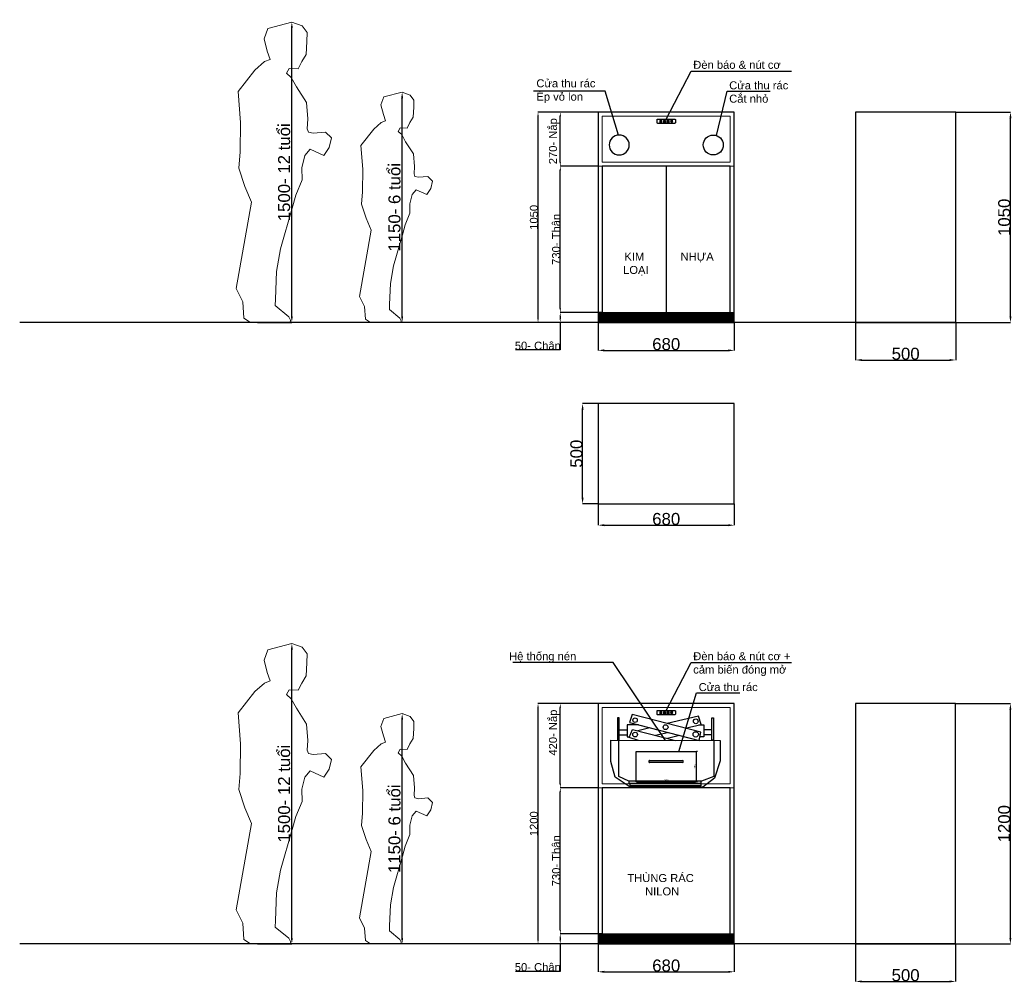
# Model space of a CAD drawing. Header units: inches. Extents: x -925 to 4032, y 3284 to 12268.
# Drawn here: x -925 to 4032, y 7457 to 12268 of the extents above; entities that cross this region are included whole.
import ezdxf

# ---------------------------------------------------------------- set-up
doc = ezdxf.new("R2010")
doc.units = ezdxf.units.IN
doc.header["$LTSCALE"] = 10
doc.header["$MEASUREMENT"] = 0
doc.layers.get('Defpoints').update_dxf_attribs({"color": 55})
for name, color, linetype, lineweight in [('0-NETTHAY', 4, 'Continuous', 9), ('hatch', 250, 'Continuous', 0), ('VN-EQUIPMENT', 251, 'Continuous', 13)]:
    doc.layers.add(name, color=color, linetype=linetype, lineweight=lineweight)
for name, color, linetype in [('0TD-TEXT', 7, 'Continuous'), ('CADdetails-1-FINE', 1, 'Continuous'), ('CADdetails-11-VERYFINE', 11, 'Continuous'), ('CADdetails-250-254-GREY', 252, 'Continuous'), ('CADdetails-9-EXTRAFINE', 9, 'Continuous')]:
    doc.layers.add(name, color=color, linetype=linetype)
doc.styles.add('DIMENSION', font='arial.ttf', dxfattribs={"oblique": 5})
doc.styles.get("Standard").update_dxf_attribs({"font": 'arial.ttf'})
doc.dimstyles.new('DIES STANDARD', dxfattribs={"dimscale": 2, "dimtxt": 4.5, "dimasz": 1.5, "dimexe": 1, "dimexo": 3, "dimgap": 1, "dimtad": 1, "dimdec": 0, "dimdsep": 46, "dimtxsty": 'DIMENSION', "dimcen": 0.09, "dimclrd": 32, "dimclre": 32, "dimclrt": 7, "dimadec": 0, "dimazin": 0, "dimtfac": 1, "dimtdec": 0, "dimtix": 1, "dimtmove": 2, "dimatfit": 3, "dimfxl": 1, "dimtolj": 1, "dimtzin": 0, "dimlwd": -1, "dimlwe": -1, "dimarcsym": 0})
doc.dimstyles.get("Standard").update_dxf_attribs({"dimscale": 3, "dimtxt": 20, "dimasz": 10, "dimexe": 0.18, "dimexo": 0.0625, "dimgap": 0.09, "dimtad": 1, "dimtoh": 1, "dimdec": 0, "dimzin": 0, "dimdsep": 46, "dimtxsty": 'Standard', "dimcen": 0.09, "dimadec": 0, "dimazin": 0, "dimtfac": 1, "dimtdec": 0, "dimtofl": 0, "dimtmove": 0, "dimatfit": 3, "dimfxl": 1, "dimtolj": 1, "dimtzin": 0, "dimarcsym": 0})

# ---------------------------------------------------------------- blocks, each defined once
blk = doc.blocks.new('*D17')
at = {"color": 0, "lineweight": -2, "transparency": 16777216}
for p, q in [((1964.1, 7653), (1964.1, 7513.2)), ((2644.1, 7653), (2644.1, 7513.2)), ((1994.1, 7513.8), (2614.1, 7513.8))]:
    blk.add_line(p, q, dxfattribs=at)
at = {"color": 0, "transparency": 16777216}
for points in [[(1994.1, 7518.8), (1994.1, 7508.8), (1964.1, 7513.8)], [(2614.1, 7518.8), (2614.1, 7508.8), (2644.1, 7513.8)]]:
    blk.add_solid(points, dxfattribs=at)
at = {"layer": 'Defpoints', "color": 0, "transparency": 16777216}
for p in [(1964.1, 7653.2), (2644.1, 7653.2), (2644.1, 7513.8)]:
    blk.add_point(p, dxfattribs=at)
at = {"color": 0, "transparency": 16777216, "insert": (2304.1, 7544.7), "char_height": 60, "attachment_point": 5}
blk.add_mtext('\\A1;680', dxfattribs=at)
blk = doc.blocks.new('*D18')
at = {"color": 0, "lineweight": -2, "transparency": 16777216}
for p, q in [((1964, 8853.2), (1663.3, 8853.2)), ((1663.7, 7673.2), (1663.7, 8833.2)), ((1964, 7653.2), (1663.3, 7653.2))]:
    blk.add_line(p, q, dxfattribs=at)
at = {"color": 0, "transparency": 16777216}
for points in [[(1660.3, 8833.2), (1667, 8833.2), (1663.7, 8853.2)], [(1660.3, 7673.2), (1667, 7673.2), (1663.7, 7653.2)]]:
    blk.add_solid(points, dxfattribs=at)
at = {"layer": 'Defpoints', "color": 0, "transparency": 16777216}
for p in [(1663.7, 8853.2), (1964.1, 8853.2), (1964.1, 7653.2)]:
    blk.add_point(p, dxfattribs=at)
at = {"color": 0, "transparency": 16777216, "insert": (1643.1, 8253.2), "char_height": 40, "attachment_point": 5, "rotation": 90}
blk.add_mtext('\\A1;1200', dxfattribs=at)
blk = doc.blocks.new('*D19')
at = {"color": 0, "lineweight": -2, "transparency": 16777216}
for p, q in [((1984, 7703.2), (1774.3, 7703.2)), ((1774.6, 7683.2), (1774.6, 7673.2)), ((1964, 7653.2), (1774.3, 7653.2)), ((1774.6, 7653.2), (1774.6, 7516)), ((1774.6, 7516), (1550.7, 7516))]:
    blk.add_line(p, q, dxfattribs=at)
at = {"color": 0, "transparency": 16777216}
for points in [[(1771.3, 7683.2), (1778, 7683.2), (1774.6, 7703.2)], [(1771.3, 7673.2), (1778, 7673.2), (1774.6, 7653.2)]]:
    blk.add_solid(points, dxfattribs=at)
at = {"layer": 'Defpoints', "color": 0, "transparency": 16777216}
for p in [(1774.6, 7703.2), (1984.1, 7703.2), (1964.1, 7653.2)]:
    blk.add_point(p, dxfattribs=at)
at = {"color": 0, "transparency": 16777216, "insert": (1662.6, 7536.9), "char_height": 40, "attachment_point": 5}
blk.add_mtext('\\A1;50- Chân', dxfattribs=at)
blk = doc.blocks.new('*D15')
at = {"color": 0, "lineweight": -2, "transparency": 16777216}
for p, q in [((1964, 8433.2), (1774.6, 8433.2)), ((1775, 7723.2), (1775, 8413.2)), ((1964, 7703.2), (1774.6, 7703.2))]:
    blk.add_line(p, q, dxfattribs=at)
at = {"color": 0, "transparency": 16777216}
for points in [[(1771.6, 8413.2), (1778.3, 8413.2), (1775, 8433.2)], [(1771.6, 7723.2), (1778.3, 7723.2), (1775, 7703.2)]]:
    blk.add_solid(points, dxfattribs=at)
at = {"layer": 'Defpoints', "color": 0, "transparency": 16777216}
for p in [(1775, 8433.2), (1964.1, 8433.2), (1964.1, 7703.2)]:
    blk.add_point(p, dxfattribs=at)
at = {"color": 0, "transparency": 16777216, "insert": (1754.3, 8068.2), "char_height": 40, "attachment_point": 5, "rotation": 90}
blk.add_mtext('\\A1;730- Thân', dxfattribs=at)
blk = doc.blocks.new('*D16')
at = {"color": 0, "lineweight": -2, "transparency": 16777216}
for p, q in [((1964, 8853.2), (1774.6, 8853.2)), ((1775, 8453.2), (1775, 8833.2)), ((1964, 8433.2), (1774.6, 8433.2))]:
    blk.add_line(p, q, dxfattribs=at)
at = {"color": 0, "transparency": 16777216}
for points in [[(1771.6, 8833.2), (1778.3, 8833.2), (1775, 8853.2)], [(1771.6, 8453.2), (1778.3, 8453.2), (1775, 8433.2)]]:
    blk.add_solid(points, dxfattribs=at)
at = {"layer": 'Defpoints', "color": 0, "transparency": 16777216}
for p in [(1775, 8853.2), (1964.1, 8853.2), (1964.1, 8433.2)]:
    blk.add_point(p, dxfattribs=at)
at = {"color": 0, "transparency": 16777216, "insert": (1744.3, 8708.2), "char_height": 40, "attachment_point": 5, "rotation": 90}
blk.add_mtext('\\A1;420- Nắp', dxfattribs=at)
blk = doc.blocks.new('*D14')
at = {"color": 32, "transparency": 16777216}
for p, q in [((2453.9, 8610.2), (2453.9, 8466.2)), ((2459.9, 8613.2), (2455.9, 8613.2)), ((2459.9, 8463.2), (2455.9, 8463.2))]:
    blk.add_line(p, q, dxfattribs=at)
for points in [[(2453.4, 8610.2), (2454.4, 8610.2), (2453.9, 8613.2)], [(2453.4, 8466.2), (2454.4, 8466.2), (2453.9, 8463.2)]]:
    blk.add_solid(points, dxfattribs=at)
at = {"layer": 'Defpoints', "color": 0, "transparency": 16777216}
for p in [(2453.9, 8613.2), (2453.9, 8463.2), (2453.9, 8463.2)]:
    blk.add_point(p, dxfattribs=at)
at = {"color": 7, "transparency": 16777216, "insert": (2447.3, 8538.2), "char_height": 9, "attachment_point": 5, "rotation": 90, "style": 'DIMENSION'}
blk.add_mtext('\\A1;150', dxfattribs=at)
blk = doc.blocks.new('*D20')
at = {"color": 32, "transparency": 16777216}
for p, q in [((2154.3, 8469.2), (2154.3, 8465.2)), ((2157.3, 8463.2), (2450.9, 8463.2)), ((2453.9, 8469.2), (2453.9, 8465.2))]:
    blk.add_line(p, q, dxfattribs=at)
for points in [[(2157.3, 8463.7), (2157.3, 8462.7), (2154.3, 8463.2)], [(2450.9, 8463.7), (2450.9, 8462.7), (2453.9, 8463.2)]]:
    blk.add_solid(points, dxfattribs=at)
at = {"layer": 'Defpoints', "color": 0, "transparency": 16777216}
for p in [(2154.3, 8463.2), (2453.9, 8463.2), (2453.9, 8463.2)]:
    blk.add_point(p, dxfattribs=at)
at = {"color": 7, "transparency": 16777216, "insert": (2304.1, 8469.8), "char_height": 9, "attachment_point": 5, "style": 'DIMENSION'}
blk.add_mtext('\\A1;300', dxfattribs=at)
blk = doc.blocks.new('A$C3B3C450E')
at = {"layer": 'CADdetails-1-FINE'}
for points in [[(54.6, 465.3), (42.7, 465.3), (42.7, 317), (54.6, 317)], [(586.6, 314.6), (597.7, 369.3), (141.3, 488), (123.2, 433.4)], [(672.1, 465.3), (684.1, 465.3), (684.1, 317), (672.1, 317)], [(726.7, 314.1), (726.7, 178.9), (689.3, 63.4), (613.1, 4), (128.1, 4), (28.5, 70), (0, 174.2), (0, 315.5)]]:
    blk.add_lwpolyline(points, close=True, dxfattribs=at)
for points in [[(494.3, 396.2), (600.3, 421.5), (582.6, 477.1), (375.5, 427.1)], [(183.2, 418), (107.6, 418), (107.6, 338.6), (123.5, 338.6)], [(258.2, 398.8), (178.4, 379.5)], [(585.7, 418), (619.2, 418), (619.2, 338.6), (591.5, 338.6)], [(54.6, 385.7), (107.6, 385.7)], [(54.6, 351.2), (107.6, 351.2)], [(182.8, 315.2), (121.8, 334.2), (143.9, 388.4), (429.4, 314.7)], [(296.6, 349), (377.3, 368.2)], [(456.3, 348), (375.8, 328.5)], [(672.1, 385.7), (619.2, 385.7)], [(672.1, 351.2), (619.2, 351.2)], [(684.7, 314.2), (684.7, 73.5), (603.3, 43.2), (119.8, 43.2), (52.5, 73.5), (52.9, 315.4)], [(119.8, 43.2), (119.8, 29.3), (602, 29.3), (602, 43.2)], [(599.2, 29.3), (599.2, 11.9), (128.6, 11.9), (128.6, 29.3)]]:
    blk.add_lwpolyline(points, dxfattribs=at)
for centre, radius in [((161.1, 449.5), 14.6), ((364, 403.1), 16.2), ((565, 442.2), 16.1), ((161.1, 353.7), 15.6), ((564.4, 355.2), 17.7)]:
    blk.add_circle(centre, radius, dxfattribs=at)
at = {"layer": 'CADdetails-250-254-GREY'}
blk.add_line((628.2, 0), (88.3, 0), dxfattribs=at)
blk = doc.blocks.new('*D24')
at = {"color": 0, "lineweight": -2, "transparency": 16777216}
for p, q in [((3249.8, 7653), (3249.8, 7465.1)), ((3749.8, 7653), (3749.8, 7465.1)), ((3279.8, 7465.7), (3719.8, 7465.7))]:
    blk.add_line(p, q, dxfattribs=at)
at = {"color": 0, "transparency": 16777216}
for points in [[(3279.8, 7470.7), (3279.8, 7460.7), (3249.8, 7465.7)], [(3719.8, 7470.7), (3719.8, 7460.7), (3749.8, 7465.7)]]:
    blk.add_solid(points, dxfattribs=at)
at = {"layer": 'Defpoints', "color": 0, "transparency": 16777216}
for p in [(3249.8, 7653.2), (3749.8, 7653.2), (3749.8, 7465.7)]:
    blk.add_point(p, dxfattribs=at)
at = {"color": 0, "transparency": 16777216, "insert": (3499.8, 7496.6), "char_height": 60, "attachment_point": 5}
blk.add_mtext('\\A1;500', dxfattribs=at)
blk = doc.blocks.new('*D25')
at = {"color": 0, "lineweight": -2, "transparency": 16777216}
for p, q in [((3749.9, 8853.2), (4023.8, 8853.2)), ((4023.3, 7683.2), (4023.3, 8823.2)), ((3749.9, 7653.2), (4023.8, 7653.2))]:
    blk.add_line(p, q, dxfattribs=at)
at = {"color": 0, "transparency": 16777216}
for points in [[(4018.3, 8823.2), (4028.3, 8823.2), (4023.3, 8853.2)], [(4018.3, 7683.2), (4028.3, 7683.2), (4023.3, 7653.2)]]:
    blk.add_solid(points, dxfattribs=at)
at = {"layer": 'Defpoints', "color": 0, "transparency": 16777216}
for p in [(3749.8, 8853.2), (4023.3, 8853.2), (3749.8, 7653.2)]:
    blk.add_point(p, dxfattribs=at)
at = {"color": 0, "transparency": 16777216, "insert": (3992.4, 8253.2), "char_height": 60, "attachment_point": 5, "rotation": 90}
blk.add_mtext('\\A1;1200', dxfattribs=at)
blk = doc.blocks.new('PEOPLE')
at = {"layer": 'VN-EQUIPMENT', "linetype": 'Continuous'}
for p, q in [((24.8, 1707.1), (162.9, 1749.5)), ((162.9, 1749.5), (223.1, 1730.7)), ((223.1, 1730.7), (254.9, 1692.9)), ((7.1, 1645.7), (24.8, 1707.1)), ((254.9, 1692.9), (254.9, 1641)), ((28.3, 1574.9), (7.1, 1645.7)), ((254.9, 1641), (254.9, 1565.4)), ((46, 1527.7), (28.3, 1574.9)), ((254.9, 1565.4), (230.1, 1522.9)), ((-38.9, 1461.6), (14.2, 1513.5)), ((14.2, 1513.5), (46, 1527.7)), ((230.1, 1522.9), (212.4, 1480.5)), ((-131, 1334.1), (-38.9, 1461.6)), ((159.3, 1480.5), (145.2, 1452.1)), ((145.2, 1452.1), (173.5, 1428.5)), ((212.4, 1480.5), (159.3, 1480.5)), ((173.5, 1428.5), (205.4, 1376.6)), ((-109.8, 1154.7), (-131, 1334.1)), ((205.4, 1376.6), (269.1, 1286.9)), ((269.1, 1286.9), (279.7, 1192.5)), ((-102.7, 984.8), (-109.8, 1154.7)), ((279.7, 1192.5), (279.7, 1135.8)), ((279.7, 1135.8), (286.8, 1116.9)), ((286.8, 1116.9), (315.1, 1112.2)), ((315.1, 1112.2), (385.9, 1121.7)), ((385.9, 1121.7), (421.3, 1088.6)), ((421.3, 1088.6), (410.7, 1032)), ((-106.2, 890.3), (-102.7, 984.8)), ((272.6, 980), (258.5, 909.2)), ((301, 1017.8), (272.6, 980)), ((382.4, 984.8), (301, 1017.8)), ((410.7, 1032), (382.4, 984.8)), ((-67.3, 786.5), (-106.2, 890.3)), ((258.5, 909.2), (262, 838.4)), ((262, 838.4), (230.1, 748.7)), ((-24.8, 696.8), (-67.3, 786.5)), ((230.1, 748.7), (212.4, 673.2)), ((-92.1, 193.6), (-24.8, 696.8)), ((212.4, 673.2), (155.8, 434.3)), ((155.8, 434.3), (138.1, 302.1)), ((138.1, 302.1), (138.1, 141.6)), ((-49.6, 118), (-92.1, 193.6)), ((-38.9, 23.6), (-49.6, 118)), ((138.1, 141.6), (138.1, 103.9)), ((138.1, 103.9), (219.5, 42.5)), ((0, 0), (-38.9, 23.6)), ((230.1, 9.4), (0, 0)), ((219.5, 42.5), (230.1, 23.6)), ((230.1, 23.6), (230.1, 9.4))]:
    blk.add_line(p, q, dxfattribs=at)
blk = doc.blocks.new('*D26')
at = {"color": 0, "lineweight": -2, "transparency": 16777216}
for p, q in [((985.2, 8803.2), (985.6, 8803.2)), ((985, 7683.2), (985, 8773.2)), ((2396.3, 7653.2), (984.5, 7653.2))]:
    blk.add_line(p, q, dxfattribs=at)
at = {"color": 0, "transparency": 16777216}
for points in [[(980, 8773.2), (990, 8773.2), (985, 8803.2)], [(980, 7683.2), (990, 7683.2), (985, 7653.2)]]:
    blk.add_solid(points, dxfattribs=at)
at = {"layer": 'Defpoints', "color": 0, "transparency": 16777216}
for p in [(985, 8803.2), (985, 8803.2), (2396.5, 7653.2)]:
    blk.add_point(p, dxfattribs=at)
at = {"color": 0, "transparency": 16777216, "insert": (946.7, 8228.2), "char_height": 60, "attachment_point": 5, "rotation": 90}
blk.add_mtext('\\A1;1150- 6 tuổi', dxfattribs=at)
blk = doc.blocks.new('*D27')
at = {"color": 0, "lineweight": -2, "transparency": 16777216}
for p, q in [((433.9, 7683.2), (433.9, 9123.2)), ((434.1, 9153.2), (434.4, 9153.2)), ((262.2, 7653.2), (434.4, 7653.2))]:
    blk.add_line(p, q, dxfattribs=at)
at = {"color": 0, "transparency": 16777216}
for points in [[(428.9, 9123.2), (438.9, 9123.2), (433.9, 9153.2)], [(428.9, 7683.2), (438.9, 7683.2), (433.9, 7653.2)]]:
    blk.add_solid(points, dxfattribs=at)
at = {"layer": 'Defpoints', "color": 0, "transparency": 16777216}
for p in [(433.9, 9153.2), (433.9, 9153.2), (262, 7653.2)]:
    blk.add_point(p, dxfattribs=at)
at = {"color": 0, "transparency": 16777216, "insert": (395.5, 8403.2), "char_height": 60, "attachment_point": 5, "rotation": 90}
blk.add_mtext('\\A1;1500- 12 tuổi', dxfattribs=at)
blk = doc.blocks.new('*D31')
at = {"color": 0, "lineweight": -2, "transparency": 16777216}
for p, q in [((1963.9, 10351), (1885.8, 10351)), ((1886.3, 9881), (1886.3, 10321)), ((1963.9, 9851), (1885.8, 9851))]:
    blk.add_line(p, q, dxfattribs=at)
at = {"color": 0, "transparency": 16777216}
for points in [[(1881.3, 10321), (1891.3, 10321), (1886.3, 10351)], [(1881.3, 9881), (1891.3, 9881), (1886.3, 9851)]]:
    blk.add_solid(points, dxfattribs=at)
at = {"layer": 'Defpoints', "color": 0, "transparency": 16777216}
for p in [(1886.3, 10351), (1964.1, 10351), (1964.1, 9851)]:
    blk.add_point(p, dxfattribs=at)
at = {"color": 0, "transparency": 16777216, "insert": (1855.4, 10101), "char_height": 60, "attachment_point": 5, "rotation": 90}
blk.add_mtext('\\A1;500', dxfattribs=at)
blk = doc.blocks.new('*D32')
at = {"color": 0, "lineweight": -2, "transparency": 16777216}
for p, q in [((1964.1, 9850.8), (1964.1, 9743.4)), ((2644.1, 9850.8), (2644.1, 9743.4)), ((1994.1, 9743.9), (2614.1, 9743.9))]:
    blk.add_line(p, q, dxfattribs=at)
at = {"color": 0, "transparency": 16777216}
for points in [[(1994.1, 9748.9), (1994.1, 9738.9), (1964.1, 9743.9)], [(2614.1, 9748.9), (2614.1, 9738.9), (2644.1, 9743.9)]]:
    blk.add_solid(points, dxfattribs=at)
at = {"layer": 'Defpoints', "color": 0, "transparency": 16777216}
for p in [(1964.1, 9851), (2644.1, 9851), (2644.1, 9743.9)]:
    blk.add_point(p, dxfattribs=at)
at = {"color": 0, "transparency": 16777216, "insert": (2304.1, 9774.8), "char_height": 60, "attachment_point": 5}
blk.add_mtext('\\A1;680', dxfattribs=at)
blk = doc.blocks.new('*D30')
at = {"color": 0, "lineweight": -2, "transparency": 16777216}
for p, q in [((1964.1, 10756.2), (1964.1, 10616.4)), ((2644.1, 10756.2), (2644.1, 10616.4)), ((1994.1, 10617), (2614.1, 10617))]:
    blk.add_line(p, q, dxfattribs=at)
at = {"color": 0, "transparency": 16777216}
for points in [[(1994.1, 10622), (1994.1, 10612), (1964.1, 10617)], [(2614.1, 10622), (2614.1, 10612), (2644.1, 10617)]]:
    blk.add_solid(points, dxfattribs=at)
at = {"layer": 'Defpoints', "color": 0, "transparency": 16777216}
for p in [(1964.1, 10756.4), (2644.1, 10756.4), (2644.1, 10617)]:
    blk.add_point(p, dxfattribs=at)
at = {"color": 0, "transparency": 16777216, "insert": (2304.1, 10647.9), "char_height": 60, "attachment_point": 5}
blk.add_mtext('\\A1;680', dxfattribs=at)
blk = doc.blocks.new('*D33')
at = {"color": 0, "lineweight": -2, "transparency": 16777216}
for p, q in [((1964, 11806.4), (1663.3, 11806.4)), ((1663.7, 10776.4), (1663.7, 11786.4)), ((1964, 10756.4), (1663.3, 10756.4))]:
    blk.add_line(p, q, dxfattribs=at)
at = {"color": 0, "transparency": 16777216}
for points in [[(1660.3, 11786.4), (1667, 11786.4), (1663.7, 11806.4)], [(1660.3, 10776.4), (1667, 10776.4), (1663.7, 10756.4)]]:
    blk.add_solid(points, dxfattribs=at)
at = {"layer": 'Defpoints', "color": 0, "transparency": 16777216}
for p in [(1663.7, 11806.4), (1964.1, 11806.4), (1964.1, 10756.4)]:
    blk.add_point(p, dxfattribs=at)
at = {"color": 0, "transparency": 16777216, "insert": (1643.1, 11281.4), "char_height": 40, "attachment_point": 5, "rotation": 90}
blk.add_mtext('\\A1;1050', dxfattribs=at)
blk = doc.blocks.new('*D34')
at = {"color": 0, "lineweight": -2, "transparency": 16777216}
for p, q in [((985.2, 11906.4), (985.6, 11906.4)), ((985, 10786.4), (985, 11876.4)), ((2396.3, 10756.4), (984.5, 10756.4))]:
    blk.add_line(p, q, dxfattribs=at)
at = {"color": 0, "transparency": 16777216}
for points in [[(980, 11876.4), (990, 11876.4), (985, 11906.4)], [(980, 10786.4), (990, 10786.4), (985, 10756.4)]]:
    blk.add_solid(points, dxfattribs=at)
at = {"layer": 'Defpoints', "color": 0, "transparency": 16777216}
for p in [(985, 11906.4), (985, 11906.4), (2396.5, 10756.4)]:
    blk.add_point(p, dxfattribs=at)
at = {"color": 0, "transparency": 16777216, "insert": (946.7, 11331.4), "char_height": 60, "attachment_point": 5, "rotation": 90}
blk.add_mtext('\\A1;1150- 6 tuổi', dxfattribs=at)
blk = doc.blocks.new('*D35')
at = {"color": 0, "lineweight": -2, "transparency": 16777216}
for p, q in [((1984, 10806.4), (1774.3, 10806.4)), ((1774.6, 10786.4), (1774.6, 10776.4)), ((1964, 10756.4), (1774.3, 10756.4)), ((1774.6, 10756.4), (1774.6, 10619.2)), ((1774.6, 10619.2), (1550.7, 10619.2))]:
    blk.add_line(p, q, dxfattribs=at)
at = {"color": 0, "transparency": 16777216}
for points in [[(1771.3, 10786.4), (1778, 10786.4), (1774.6, 10806.4)], [(1771.3, 10776.4), (1778, 10776.4), (1774.6, 10756.4)]]:
    blk.add_solid(points, dxfattribs=at)
at = {"layer": 'Defpoints', "color": 0, "transparency": 16777216}
for p in [(1774.6, 10806.4), (1984.1, 10806.4), (1964.1, 10756.4)]:
    blk.add_point(p, dxfattribs=at)
at = {"color": 0, "transparency": 16777216, "insert": (1662.6, 10640.1), "char_height": 40, "attachment_point": 5}
blk.add_mtext('\\A1;50- Chân', dxfattribs=at)
blk = doc.blocks.new('*D28')
at = {"color": 0, "lineweight": -2, "transparency": 16777216}
for p, q in [((1964, 11536.4), (1774.6, 11536.4)), ((1775, 10826.4), (1775, 11516.4)), ((1964, 10806.4), (1774.6, 10806.4))]:
    blk.add_line(p, q, dxfattribs=at)
at = {"color": 0, "transparency": 16777216}
for points in [[(1771.6, 11516.4), (1778.3, 11516.4), (1775, 11536.4)], [(1771.6, 10826.4), (1778.3, 10826.4), (1775, 10806.4)]]:
    blk.add_solid(points, dxfattribs=at)
at = {"layer": 'Defpoints', "color": 0, "transparency": 16777216}
for p in [(1775, 11536.4), (1964.1, 11536.4), (1964.1, 10806.4)]:
    blk.add_point(p, dxfattribs=at)
at = {"color": 0, "transparency": 16777216, "insert": (1754.3, 11171.4), "char_height": 40, "attachment_point": 5, "rotation": 90}
blk.add_mtext('\\A1;730- Thân', dxfattribs=at)
blk = doc.blocks.new('*D29')
at = {"color": 0, "lineweight": -2, "transparency": 16777216}
for p, q in [((1964, 11806.4), (1774.6, 11806.4)), ((1775, 11556.4), (1775, 11786.4)), ((1964, 11536.4), (1774.6, 11536.4))]:
    blk.add_line(p, q, dxfattribs=at)
at = {"color": 0, "transparency": 16777216}
for points in [[(1771.6, 11786.4), (1778.3, 11786.4), (1775, 11806.4)], [(1771.6, 11556.4), (1778.3, 11556.4), (1775, 11536.4)]]:
    blk.add_solid(points, dxfattribs=at)
at = {"layer": 'Defpoints', "color": 0, "transparency": 16777216}
for p in [(1775, 11806.4), (1964.1, 11806.4), (1964.1, 11536.4)]:
    blk.add_point(p, dxfattribs=at)
at = {"color": 0, "transparency": 16777216, "insert": (1744.3, 11661.4), "char_height": 40, "attachment_point": 5, "rotation": 90}
blk.add_mtext('\\A1;270- Nắp', dxfattribs=at)
blk = doc.blocks.new('*D36')
at = {"color": 0, "lineweight": -2, "transparency": 16777216}
for p, q in [((3250.1, 10756.2), (3250.1, 10568.3)), ((3750.1, 10756.2), (3750.1, 10568.3)), ((3280.1, 10568.9), (3720.1, 10568.9))]:
    blk.add_line(p, q, dxfattribs=at)
at = {"color": 0, "transparency": 16777216}
for points in [[(3280.1, 10573.9), (3280.1, 10563.9), (3250.1, 10568.9)], [(3720.1, 10573.9), (3720.1, 10563.9), (3750.1, 10568.9)]]:
    blk.add_solid(points, dxfattribs=at)
at = {"layer": 'Defpoints', "color": 0, "transparency": 16777216}
for p in [(3250.1, 10756.4), (3750.1, 10756.4), (3750.1, 10568.9)]:
    blk.add_point(p, dxfattribs=at)
at = {"color": 0, "transparency": 16777216, "insert": (3500.1, 10599.8), "char_height": 60, "attachment_point": 5}
blk.add_mtext('\\A1;500', dxfattribs=at)
blk = doc.blocks.new('*D37')
at = {"color": 0, "lineweight": -2, "transparency": 16777216}
for p, q in [((3750.3, 11806.4), (4024.2, 11806.4)), ((4023.6, 10786.4), (4023.6, 11776.4)), ((3750.3, 10756.4), (4024.2, 10756.4))]:
    blk.add_line(p, q, dxfattribs=at)
at = {"color": 0, "transparency": 16777216}
for points in [[(4018.6, 11776.4), (4028.6, 11776.4), (4023.6, 11806.4)], [(4018.6, 10786.4), (4028.6, 10786.4), (4023.6, 10756.4)]]:
    blk.add_solid(points, dxfattribs=at)
at = {"layer": 'Defpoints', "color": 0, "transparency": 16777216}
for p in [(3750.1, 11806.4), (4023.6, 11806.4), (3750.1, 10756.4)]:
    blk.add_point(p, dxfattribs=at)
at = {"color": 0, "transparency": 16777216, "insert": (3992.7, 11281.4), "char_height": 60, "attachment_point": 5, "rotation": 90}
blk.add_mtext('\\A1;1050', dxfattribs=at)
blk = doc.blocks.new('*D38')
at = {"color": 0, "lineweight": -2, "transparency": 16777216}
for p, q in [((434.1, 12256.4), (434.4, 12256.4)), ((433.9, 10786.4), (433.9, 12226.4)), ((262.2, 10756.4), (434.4, 10756.4))]:
    blk.add_line(p, q, dxfattribs=at)
at = {"color": 0, "transparency": 16777216}
for points in [[(428.9, 12226.4), (438.9, 12226.4), (433.9, 12256.4)], [(428.9, 10786.4), (438.9, 10786.4), (433.9, 10756.4)]]:
    blk.add_solid(points, dxfattribs=at)
at = {"layer": 'Defpoints', "color": 0, "transparency": 16777216}
for p in [(433.9, 12256.4), (433.9, 12256.4), (262, 10756.4)]:
    blk.add_point(p, dxfattribs=at)
at = {"color": 0, "transparency": 16777216, "insert": (395.5, 11506.4), "char_height": 60, "attachment_point": 5, "rotation": 90}
blk.add_mtext('\\A1;1500- 12 tuổi', dxfattribs=at)

msp = doc.modelspace()

# ---------------------------------------------------------------- hatches: boundary and pattern name
at = {"layer": 'hatch'}
h = msp.add_hatch(dxfattribs=at)
h.set_pattern_fill('ANSI31', color=256)
h.set_pattern_definition([(45, (0, 6451.88782), (-0.0883883476, 0.0883883476), [])])
h.paths.add_polyline_path([(1964.1, 10806.4), (2644.1, 10806.4), (2644.1, 10756.4), (1964.1, 10756.4)])
h = msp.add_hatch(dxfattribs=at)
h.set_pattern_fill('ANSI31', color=256)
h.set_pattern_definition([(45, (0, 3348.68164), (-0.0883883476, 0.0883883476), [])])
h.paths.add_polyline_path([(1964.1, 7703.2), (2644.1, 7703.2), (2644.1, 7653.2), (1964.1, 7653.2)])

# ---------------------------------------------------------------- linework, layer by layer
at = {"color": 6}
for p, q in [((2304.1, 11536.4), (2304.1, 10806.4)), ((3750.1, 10756.4), (-924.8, 10756.4)), ((3750.1, 7653.2), (-924.8, 7653.2))]:
    msp.add_line(p, q, dxfattribs=at)
for points in [[(1964.1, 10756.4), (2644.1, 10756.4), (2644.1, 11806.4), (1964.1, 11806.4)], [(3250.1, 10756.4), (3750.1, 10756.4), (3750.1, 11806.4), (3250.1, 11806.4)], [(1984.1, 10806.4), (2624.1, 10806.4), (2624.1, 11536.4), (1984.1, 11536.4)], [(1964.1, 9851), (2644.1, 9851), (2644.1, 10351), (1964.1, 10351)], [(1964.1, 7653.2), (2644.1, 7653.2), (2644.1, 8853.2), (1964.1, 8853.2)], [(3249.8, 7653.2), (3749.8, 7653.2), (3749.8, 8853.2), (3249.8, 8853.2)], [(1984.1, 7703.2), (2624.1, 7703.2), (2624.1, 8433.2), (1984.1, 8433.2)]]:
    msp.add_lwpolyline(points, close=True, dxfattribs=at)
at = {"layer": '0-NETTHAY', "color": 4}
for points in [[(1964.1, 11806.4), (2644.1, 11806.4), (2644.1, 11536.4), (1964.1, 11536.4)], [(1984.1, 11786.4), (2624.1, 11786.4), (2624.1, 11556.4), (1984.1, 11556.4)], [(1964.1, 8853.2), (2644.1, 8853.2), (2644.1, 8433.2), (1964.1, 8433.2)], [(1984.1, 8833.2), (2624.1, 8833.2), (2624.1, 8453.2), (1984.1, 8453.2)]]:
    msp.add_lwpolyline(points, close=True, dxfattribs=at)
at = {"layer": 'CADdetails-11-VERYFINE'}
msp.add_lwpolyline([(2154.3, 8613.2), (2453.9, 8613.2), (2453.9, 8463.2), (2154.3, 8463.2)], close=True, dxfattribs=at)
at = {"layer": 'CADdetails-9-EXTRAFINE'}
for p, q in [((2328.1, 11764.1), (2325.6, 11763.6)), ((2325.6, 11763.6), (2327.4, 11761.7)), ((2327.4, 11761.7), (2325.7, 11759.4)), ((2325.7, 11759.4), (2328.1, 11759.1)), ((2330.3, 11765.5), (2327.8, 11766.5)), ((2327.8, 11766.5), (2328.1, 11764.1)), ((2328.1, 11759.1), (2328.1, 11756.6)), ((2328.1, 11756.6), (2330.1, 11757.7)), ((2330.1, 11757.7), (2331.5, 11755.7)), ((2331.5, 11767.6), (2330.3, 11765.5)), ((2332.8, 11765.4), (2331.5, 11767.6)), ((2331.5, 11755.7), (2332.6, 11757.8)), ((2332.6, 11757.8), (2335, 11756.9)), ((2334.9, 11766.4), (2332.8, 11765.4)), ((2334.6, 11759.2), (2337, 11759.8)), ((2335, 11756.9), (2334.6, 11759.2)), ((2334.7, 11763.9), (2334.9, 11766.4)), ((2337, 11763.4), (2334.7, 11763.9)), ((2335.3, 11761.5), (2337, 11763.4)), ((2337, 11759.8), (2335.3, 11761.5)), ((2328.1, 8810.9), (2325.6, 8810.4)), ((2325.6, 8810.4), (2327.4, 8808.5)), ((2327.4, 8808.5), (2325.7, 8806.2)), ((2325.7, 8806.2), (2328.1, 8805.9)), ((2330.3, 8812.3), (2327.8, 8813.3)), ((2327.8, 8813.3), (2328.1, 8810.9)), ((2328.1, 8805.9), (2328.1, 8803.4)), ((2328.1, 8803.4), (2330.1, 8804.5)), ((2330.1, 8804.5), (2331.5, 8802.4)), ((2331.5, 8814.4), (2330.3, 8812.3)), ((2332.8, 8812.2), (2331.5, 8814.4)), ((2331.5, 8802.4), (2332.6, 8804.6)), ((2332.6, 8804.6), (2335, 8803.7)), ((2334.9, 8813.2), (2332.8, 8812.2)), ((2334.6, 8806), (2337, 8806.6)), ((2335, 8803.7), (2334.6, 8806)), ((2334.7, 8810.7), (2334.9, 8813.2)), ((2337, 8810.2), (2334.7, 8810.7)), ((2335.3, 8808.3), (2337, 8810.2)), ((2337, 8806.6), (2335.3, 8808.3))]:
    msp.add_line(p, q, dxfattribs=at)
for points in [[(2261.4, 11772.2), (2346.8, 11772.2, -0.414214), (2349.6, 11769.4), (2349.6, 11753.4, -0.414214), (2346.8, 11750.6), (2261.4, 11750.6, -0.414214), (2258.6, 11753.4), (2258.6, 11769.4, -0.414214)], [(2261.4, 8819), (2346.8, 8819, -0.414214), (2349.6, 8816.2), (2349.6, 8800.2, -0.414214), (2346.8, 8797.4), (2261.4, 8797.4, -0.414214), (2258.6, 8800.2), (2258.6, 8816.2, -0.414214)]]:
    msp.add_lwpolyline(points, format="xyb", close=True, dxfattribs=at)
for points in [[(2280.7, 11765), (2280.7, 11755.7), (2273.3, 11755.7), (2273.3, 11765)], [(2299, 11765), (2299, 11755.7), (2291.6, 11755.7), (2291.6, 11765)], [(2317.1, 11765), (2317.1, 11755.7), (2309.6, 11755.7), (2309.6, 11765)], [(2280.7, 8811.8), (2280.7, 8802.4), (2273.3, 8802.4), (2273.3, 8811.8)], [(2299, 8811.8), (2299, 8802.4), (2291.6, 8802.4), (2291.6, 8811.8)], [(2317.1, 8811.8), (2317.1, 8802.4), (2309.6, 8802.4), (2309.6, 8811.8)], [(2222.4, 8569.5), (2385.8, 8569.5)], [(2385.8, 8558.3), (2222.4, 8558.3)]]:
    msp.add_lwpolyline(points, dxfattribs=at)
for points in [[(2274.3, 11763.5), (2279.9, 11763.5), (2279.9, 11757.5), (2274.3, 11757.5)], [(2274.8, 11760), (2279.6, 11760), (2279.6, 11757.7), (2274.8, 11757.7)], [(2275.2, 11765.6), (2279, 11765.6), (2279, 11765), (2275.2, 11765)], [(2292.6, 11763.5), (2298.2, 11763.5), (2298.2, 11757.5), (2292.6, 11757.5)], [(2293.1, 11761), (2297.9, 11761), (2297.9, 11757.7), (2293.1, 11757.7)], [(2293.5, 11765.6), (2297.3, 11765.6), (2297.3, 11765), (2293.5, 11765)], [(2310.7, 11763.5), (2316.2, 11763.5), (2316.2, 11757.5), (2310.7, 11757.5)], [(2311.1, 11763.1), (2315.9, 11763.1), (2315.9, 11757.7), (2311.1, 11757.7)], [(2311.6, 11765.6), (2315.3, 11765.6), (2315.3, 11765), (2311.6, 11765)], [(2274.3, 8810.3), (2279.9, 8810.3), (2279.9, 8804.3), (2274.3, 8804.3)], [(2274.8, 8806.8), (2279.6, 8806.8), (2279.6, 8804.5), (2274.8, 8804.5)], [(2275.2, 8812.4), (2279, 8812.4), (2279, 8811.8), (2275.2, 8811.8)], [(2292.6, 8810.3), (2298.2, 8810.3), (2298.2, 8804.3), (2292.6, 8804.3)], [(2293.1, 8807.8), (2297.9, 8807.8), (2297.9, 8804.5), (2293.1, 8804.5)], [(2293.5, 8812.4), (2297.3, 8812.4), (2297.3, 8811.8), (2293.5, 8811.8)], [(2310.7, 8810.3), (2316.2, 8810.3), (2316.2, 8804.3), (2310.7, 8804.3)], [(2311.1, 8809.9), (2315.9, 8809.9), (2315.9, 8804.5), (2311.1, 8804.5)], [(2311.6, 8812.4), (2315.3, 8812.4), (2315.3, 8811.8), (2311.6, 8811.8)]]:
    msp.add_lwpolyline(points, close=True, dxfattribs=at)
for centre in [(2331.3, 11761.6), (2331.3, 8808.4)]:
    msp.add_circle(centre, 2.88, dxfattribs=at)
for centre, major_axis, ratio, start_param, end_param in [((2277, 11765), (-3.73, 0), 0.715488, 3.141593, 6.283185), ((2295.3, 11765), (-3.73, 0), 0.715488, 3.141593, 6.283185), ((2313.3, 11765), (-3.73, 0), 0.715488, 3.141593, 6.283185), ((2277, 8811.8), (-3.73, 0), 0.715488, 3.141593, 6.283185), ((2295.3, 8811.8), (-3.73, 0), 0.715488, 3.141593, 6.283185), ((2313.3, 8811.8), (-3.73, 0), 0.715488, 3.141593, 6.283185), ((2222.4, 8563.9), (0, 5.57), 0.921672, 0, 3.141593), ((2385.8, 8563.9), (0, 5.57), 0.921672, 3.141593, 6.283185)]:
    msp.add_ellipse(centre, major_axis=major_axis, ratio=ratio, start_param=start_param, end_param=end_param, dxfattribs=at)
at = {"layer": 'CADdetails-9-EXTRAFINE', "extrusion": (0, 0, -1)}
msp.add_ellipse((2069.2, 11642.7), major_axis=(50.1, 0), ratio=0.99229, dxfattribs=at)
at = {"layer": 'CADdetails-9-EXTRAFINE'}
msp.add_ellipse((2539, 11642.7), major_axis=(-50.1, 0), ratio=0.99229, dxfattribs=at)
at = {"layer": 'hatch'}
for points in [[(1964.1, 10806.4), (2644.1, 10806.4), (2644.1, 10756.4), (1964.1, 10756.4)], [(1964.1, 7703.2), (2644.1, 7703.2), (2644.1, 7653.2), (1964.1, 7653.2)]]:
    msp.add_lwpolyline(points, close=True, dxfattribs=at)

# ---------------------------------------------------------------- block references
at = {"color": 6, "xscale": 0.75, "yscale": 0.75, "zscale": 0.75}
msp.add_blockref('A$C3B3C450E', (2027.9, 8433.2), dxfattribs=at)
at = {"layer": 'VN-EQUIPMENT', "rotation": 357.4848855135771}
for p, xscale, yscale, zscale in [((227.5, 10756.4), 0.8617152236362237, 0.8617152236362237, 0.8617152236362237), ((826.8, 10756.4), 0.6606483381211048, 0.6606483381211048, 0.6606483381211048), ((227.5, 7653.2), 0.8617152236362237, 0.8617152236362237, 0.8617152236362237), ((826.8, 7653.2), 0.6606483381211048, 0.6606483381211048, 0.6606483381211048)]:
    msp.add_blockref('PEOPLE', p, dxfattribs=dict(at, xscale=xscale, yscale=yscale, zscale=zscale))

# ---------------------------------------------------------------- texts
at = {"layer": '0TD-TEXT', "ltscale": 0.1, "char_height": 40}
for s, insert, width, attachment_point in [('\\A1;\\pxql;Đèn báo & nút cơ', (2439, 12063), 509.011, 1), ('\\A1;\\pxql;Cửa thu rác\\PÉp vỏ lon', (1989.6, 11970.6), 334.186, 3), ('\\A1;\\pxql;Cửa thu rác\\PCắt nhỏ', (2618.6, 11960.6), 334.186, 1), ('\\A1;\\pxqc;KIM\\P LOẠI', (2061, 11105.3), 167.201, 1), ('\\A1;\\pxqc;NHỰA', (2374.8, 11105.3), 167.201, 1), ('\\A1;\\pxql;Hệ thống nén ', (2028.3, 9109.8), 509.011, 3), ('\\A1;\\pxql;Đèn báo & nút cơ + cảm biến đóng mở', (2439, 9109.8), 509.011, 1), ('\\A1;\\pxql;Cửa thu rác', (2466.1, 8955.7), 746.327, 1), ('\\A1;\\pxqc;THÙNG RÁC\\P NILON', (2110.7, 8002.1), 330.359, 1)]:
    msp.add_mtext(s, dxfattribs=dict(at, insert=insert, width=width, attachment_point=attachment_point))

# ---------------------------------------------------------------- dimensions: what is measured, and where the dimension line sits
at = {"color": 6}
for base, p1, p2, text, picture, middle in [((433.9, 12256.4), (262, 10756.4), (433.9, 12256.4), '<>- 12 tuổi', '*D38', (395.5, 11506.4)), ((985, 11906.4), (2396.5, 10756.4), (985, 11906.4), '<>- 6 tuổi', '*D34', (946.7, 11331.4)), ((433.9, 9153.2), (262, 7653.2), (433.9, 9153.2), '<>- 12 tuổi', '*D27', (395.5, 8403.2)), ((985, 8803.2), (2396.5, 7653.2), (985, 8803.2), '<>- 6 tuổi', '*D26', (946.7, 8228.2))]:
    dim = msp.add_linear_dim(base=base, p1=p1, p2=p2, angle=90, text=text, dimstyle='Standard', dxfattribs=at)
    dim.commit()
    dim.dimension.update_dxf_attribs({"geometry": picture, "text_midpoint": middle})
for base, p1, p2, picture, middle in [((1663.7, 11806.4), (1964.1, 10756.4), (1964.1, 11806.4), '*D33', (1643.1, 11281.4)), ((1663.7, 8853.2), (1964.1, 7653.2), (1964.1, 8853.2), '*D18', (1643.1, 8253.2))]:
    dim = msp.add_linear_dim(base=base, p1=p1, p2=p2, angle=90, dimstyle='Standard', override={"dimscale": 2}, dxfattribs=at)
    dim.commit()
    dim.dimension.update_dxf_attribs({"geometry": picture, "text_midpoint": middle})
for base, p1, p2, text, picture, middle in [((1775, 11806.4), (1964.1, 11536.4), (1964.1, 11806.4), '<>- Nắp', '*D29', (1775, 11661.4)), ((1774.6, 10806.4), (1964.1, 10756.4), (1984.1, 10806.4), '<>- Chân', '*D35', (1662.6, 10619.2)), ((1775, 8853.2), (1964.1, 8433.2), (1964.1, 8853.2), '<>- Nắp', '*D16', (1775, 8708.2)), ((1774.6, 7703.2), (1964.1, 7653.2), (1984.1, 7703.2), '<>- Chân', '*D19', (1662.6, 7516))]:
    dim = msp.add_linear_dim(base=base, p1=p1, p2=p2, angle=90, text=text, dimstyle='Standard', override={"dimscale": 2}, dxfattribs=at)
    dim.commit()
    dim.dimension.update_dxf_attribs({"geometry": picture, "text_midpoint": middle, "dimtype": 128})
for base, p1, p2, dimstyle, picture, middle in [((4023.6, 11806.4), (3750.1, 10756.4), (3750.1, 11806.4), 'Standard', '*D37', (3992.7, 11281.4)), ((1886.3, 10351), (1964.1, 9851), (1964.1, 10351), 'Standard', '*D31', (1855.4, 10101)), ((4023.3, 8853.2), (3749.8, 7653.2), (3749.8, 8853.2), 'Standard', '*D25', (3992.4, 8253.2)), ((2453.9, 8463.2), (2453.9, 8613.2), (2453.9, 8463.2), 'DIES STANDARD', '*D14', (2447.3, 8538.2))]:
    dim = msp.add_linear_dim(base=base, p1=p1, p2=p2, angle=90, dimstyle=dimstyle, dxfattribs=at)
    dim.commit()
    dim.dimension.update_dxf_attribs({"geometry": picture, "text_midpoint": middle})
for base, p1, p2, picture, middle in [((1775, 11536.4), (1964.1, 10806.4), (1964.1, 11536.4), '*D28', (1754.3, 11171.4)), ((1775, 8433.2), (1964.1, 7703.2), (1964.1, 8433.2), '*D15', (1754.3, 8068.2))]:
    dim = msp.add_linear_dim(base=base, p1=p1, p2=p2, angle=90, text='<>- Thân', dimstyle='Standard', override={"dimscale": 2}, dxfattribs=at)
    dim.commit()
    dim.dimension.update_dxf_attribs({"geometry": picture, "text_midpoint": middle})
for base, p1, p2, dimstyle, picture, middle in [((2644.1, 10617), (1964.1, 10756.4), (2644.1, 10756.4), 'Standard', '*D30', (2304.1, 10647.9)), ((3750.1, 10568.9), (3250.1, 10756.4), (3750.1, 10756.4), 'Standard', '*D36', (3500.1, 10599.8)), ((2644.1, 9743.9), (1964.1, 9851), (2644.1, 9851), 'Standard', '*D32', (2304.1, 9774.8)), ((2453.9, 8463.2), (2154.3, 8463.2), (2453.9, 8463.2), 'DIES STANDARD', '*D20', (2304.1, 8469.8)), ((2644.1, 7513.8), (1964.1, 7653.2), (2644.1, 7653.2), 'Standard', '*D17', (2304.1, 7544.7)), ((3749.8, 7465.7), (3249.8, 7653.2), (3749.8, 7653.2), 'Standard', '*D24', (3499.8, 7496.6))]:
    dim = msp.add_linear_dim(base=base, p1=p1, p2=p2, dimstyle=dimstyle, dxfattribs=at)
    dim.commit()
    dim.dimension.update_dxf_attribs({"geometry": picture, "text_midpoint": middle})

# ---------------------------------------------------------------- leaders
at = {"layer": '0TD-TEXT'}
for points in [[(2304.1, 11772.2), (2428.8, 12011.6), (2929.2, 12011.6)], [(2066.1, 11692.2), (1999.7, 11911.5), (1640.9, 11911.5)], [(2554.5, 11689.9), (2608.5, 11911.5), (2824, 11911.5)], [(2300.4, 8669.3), (2038.4, 9058.4), (1538.1, 9058.4)], [(2304.1, 8819), (2428.8, 9058.4), (2929.2, 9058.4)], [(2367.3, 8613.2), (2456, 8906.6), (2671.5, 8906.6)]]:
    msp.add_leader(points, dimstyle='Standard', override={"dimscale": 2, "dimgap": 0.09, "dimtad": 0}, dxfattribs=at)

doc.saveas('drawing.dxf')
